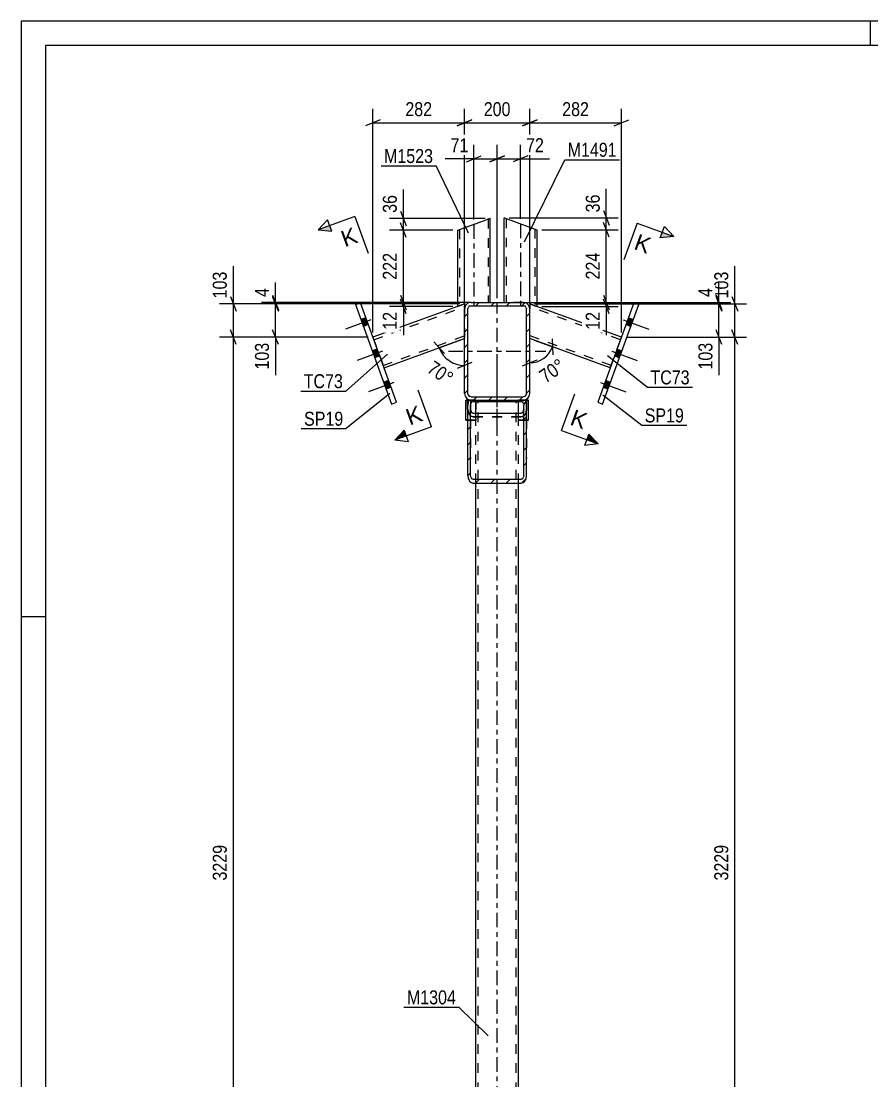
# Model space of a CAD drawing. Header units: millimetres. Extents: x 0 to 594, y 0 to 420.
# Drawn here: x 0 to 174.3, y 203 to 420 of the extents above; entities that cross this region are included whole.
import ezdxf

# ---------------------------------------------------------------- set-up
doc = ezdxf.new("R2010")
doc.units = ezdxf.units.MM
doc.linetypes.add('DXK_LINE_DOT2', pattern=[3.9198, 1.9599, -1.9599])
doc.linetypes.add('DXK_LINE_DOT3', pattern=[5.9187, 2.979, -0.9799, 0.9799, -0.9799])
doc.styles.add('Arial', font='ARIAL.TTF', dxfattribs={"height": 0.2})
doc.styles.add('Arial Narrow', font='ARIALN.TTF', dxfattribs={"height": 0.2})

# ---------------------------------------------------------------- blocks, each defined once
blk = doc.blocks.new('Unknown-761532499-1163')
at = {"color": 5, "linetype": 'Continuous'}
for p, q in [((594, 420), (0, 420)), ((0, 420), (0, 0)), ((174, 415), (174, 420)), ((589, 415), (5, 415)), ((5, 415), (5, 5)), ((5, 298), (0, 298))]:
    blk.add_line(p, q, dxfattribs=at)
blk = doc.blocks.new('Bolt-761532499-6942 - 6932')
at = {"linetype": 'Continuous'}
for points in [[(124.41, 359.24), (123.91, 357.86), (124.92, 357.49), (125.42, 358.87)], [(124.41, 359.24), (123.91, 357.86), (124.92, 357.49), (125.42, 358.87)], [(124.41, 359.24), (123.91, 357.86), (124.92, 357.49), (125.42, 358.87)], [(122.08, 352.82), (121.58, 351.44), (122.58, 351.07), (123.08, 352.45)], [(122.08, 352.82), (121.58, 351.44), (122.58, 351.07), (123.08, 352.45)], [(119.74, 346.39), (119.24, 345.02), (120.24, 344.65), (120.74, 346.03)], [(119.74, 346.39), (119.24, 345.02), (120.24, 344.65), (120.74, 346.03)], [(119.74, 346.39), (119.24, 345.02), (120.24, 344.65), (120.74, 346.03)]]:
    blk.add_hatch(color=1, dxfattribs=at).paths.add_polyline_path(points)
at = {"color": 1, "linetype": 'Continuous'}
for p, q in [((123.35, 358.84), (128.55, 356.95)), ((123.35, 358.84), (128.55, 356.95)), ((123.35, 358.84), (128.55, 356.95)), ((124.41, 359.24), (125.42, 358.87)), ((124.41, 359.24), (125.42, 358.87)), ((124.41, 359.24), (125.42, 358.87)), ((123.91, 357.86), (124.92, 357.49)), ((123.91, 357.86), (124.92, 357.49)), ((123.91, 357.86), (124.92, 357.49)), ((121.01, 352.42), (126.21, 350.53)), ((121.01, 352.42), (126.21, 350.53)), ((122.08, 352.82), (123.08, 352.45)), ((122.08, 352.82), (123.08, 352.45)), ((121.58, 351.44), (122.58, 351.07)), ((121.58, 351.44), (122.58, 351.07)), ((118.68, 346), (123.87, 344.11)), ((118.68, 346), (123.87, 344.11)), ((118.68, 346), (123.87, 344.11)), ((119.74, 346.39), (120.74, 346.03)), ((119.74, 346.39), (120.74, 346.03)), ((119.74, 346.39), (120.74, 346.03)), ((119.24, 345.02), (120.24, 344.65)), ((119.24, 345.02), (120.24, 344.65)), ((119.24, 345.02), (120.24, 344.65))]:
    blk.add_line(p, q, dxfattribs=at)
blk = doc.blocks.new('Bolt-761532499-6943 - 6932')
at = {"linetype": 'Continuous'}
for points in [[(71.1, 357.86), (70.6, 359.24), (69.6, 358.87), (70.1, 357.49)], [(71.1, 357.86), (70.6, 359.24), (69.6, 358.87), (70.1, 357.49)], [(71.1, 357.86), (70.6, 359.24), (69.6, 358.87), (70.1, 357.49)], [(73.44, 351.44), (72.93, 352.82), (71.93, 352.45), (72.43, 351.07)], [(73.44, 351.44), (72.93, 352.82), (71.93, 352.45), (72.43, 351.07)], [(75.77, 345.02), (75.27, 346.39), (74.27, 346.03), (74.77, 344.65)], [(75.77, 345.02), (75.27, 346.39), (74.27, 346.03), (74.77, 344.65)], [(75.77, 345.02), (75.27, 346.39), (74.27, 346.03), (74.77, 344.65)]]:
    blk.add_hatch(color=1, dxfattribs=at).paths.add_polyline_path(points)
at = {"color": 1, "linetype": 'Continuous'}
for p, q in [((71.66, 358.84), (66.46, 356.95)), ((71.66, 358.84), (66.46, 356.95)), ((71.66, 358.84), (66.46, 356.95)), ((70.6, 359.24), (69.6, 358.87)), ((70.6, 359.24), (69.6, 358.87)), ((70.6, 359.24), (69.6, 358.87)), ((71.1, 357.86), (70.1, 357.49)), ((71.1, 357.86), (70.1, 357.49)), ((71.1, 357.86), (70.1, 357.49)), ((74, 352.42), (68.8, 350.53)), ((74, 352.42), (68.8, 350.53)), ((72.93, 352.82), (71.93, 352.45)), ((72.93, 352.82), (71.93, 352.45)), ((73.44, 351.44), (72.43, 351.07)), ((73.44, 351.44), (72.43, 351.07)), ((76.34, 346), (71.14, 344.11)), ((76.34, 346), (71.14, 344.11)), ((76.34, 346), (71.14, 344.11)), ((75.27, 346.39), (74.27, 346.03)), ((75.27, 346.39), (74.27, 346.03)), ((75.27, 346.39), (74.27, 346.03)), ((75.77, 345.02), (74.77, 344.65)), ((75.77, 345.02), (74.77, 344.65)), ((75.77, 345.02), (74.77, 344.65))]:
    blk.add_line(p, q, dxfattribs=at)
blk = doc.blocks.new('Part-761532499-7023 - 6932')
at = {"color": 7, "linetype": 'DXK_LINE_DOT2'}
for p, q in [((91.11, 342.39), (91.11, 342.39)), ((91.11, 342.39), (93.11, 342.39)), ((93.11, 342.39), (91.11, 342.39)), ((91.11, 342.39), (91.11, 338.29)), ((93.11, 342.39), (93.11, 342.39)), ((93.11, 342.39), (93.11, 338.29)), ((93.11, 338.29), (91.11, 338.29)), ((93.11, 338.29), (91.11, 338.29))]:
    blk.add_line(p, q, dxfattribs=at)
blk = doc.blocks.new('Part-761532499-7024 - 6932')
at = {"color": 7, "linetype": 'DXK_LINE_DOT2'}
for p, q in [((103.91, 342.39), (101.91, 342.39)), ((101.91, 342.39), (101.91, 342.39)), ((101.91, 342.39), (103.91, 342.39)), ((101.91, 338.29), (101.91, 342.39)), ((103.91, 342.39), (103.91, 342.39)), ((103.91, 338.29), (103.91, 342.39)), ((103.91, 338.29), (101.91, 338.29)), ((101.91, 338.29), (103.91, 338.29))]:
    blk.add_line(p, q, dxfattribs=at)
blk = doc.blocks.new('Part-761532499-7027 - 6932')
at = {"color": 2, "linetype": 'Continuous'}
for p, q in [((91.11, 342.39), (91.51, 342.39)), ((91.11, 338.29), (91.11, 342.39)), ((93.11, 339.73), (93.11, 342.12)), ((91.11, 338.29), (91.51, 338.29))]:
    blk.add_line(p, q, dxfattribs=at)
at = {"color": 7, "linetype": 'DXK_LINE_DOT2'}
for p, q in [((91.51, 342.39), (93.11, 342.39)), ((93.11, 342.39), (93.11, 342.12)), ((93.11, 338.29), (93.11, 339.73)), ((91.51, 338.29), (93.11, 338.29))]:
    blk.add_line(p, q, dxfattribs=at)
blk = doc.blocks.new('Part-761532499-7028 - 6932')
at = {"color": 7, "linetype": 'DXK_LINE_DOT2'}
for p, q in [((103.51, 342.39), (101.91, 342.39)), ((101.91, 342.12), (101.91, 342.39)), ((101.91, 338.29), (101.91, 339.73)), ((103.51, 338.29), (101.91, 338.29))]:
    blk.add_line(p, q, dxfattribs=at)
at = {"color": 2, "linetype": 'Continuous'}
for p, q in [((101.91, 339.73), (101.91, 342.12)), ((103.91, 342.39), (103.51, 342.39)), ((103.91, 338.29), (103.91, 342.39)), ((103.91, 338.29), (103.51, 338.29))]:
    blk.add_line(p, q, dxfattribs=at)
blk = doc.blocks.new('Part-761532499-7037 - 6932')
at = {"color": 2, "linetype": 'Continuous'}
for p, q in [((98.97, 379.72), (99.03, 379.7)), ((98.97, 362.39), (98.97, 379.72)), ((99.03, 379.7), (105.64, 377.29)), ((105.64, 377.29), (105.64, 361.57)), ((102.84, 362.39), (104.17, 362.39)), ((104.17, 362.39), (104.17, 362.1)), ((104.17, 362.1), (105.58, 361.59)), ((105.64, 361.57), (105.58, 361.59))]:
    blk.add_line(p, q, dxfattribs=at)
at = {"color": 7, "linetype": 'DXK_LINE_DOT2'}
for p, q in [((99.37, 379.57), (99.37, 362.39)), ((99.37, 379.57), (99.4, 379.56)), ((105.24, 377.44), (105.24, 361.71)), ((102.84, 362.39), (98.97, 362.39))]:
    blk.add_line(p, q, dxfattribs=at)
at = {"color": 7, "linetype": 'DXK_LINE_DOT3'}
blk.add_line((102.31, 378.51), (102.31, 361.57), dxfattribs=at)
blk = doc.blocks.new('Part-761532499-7038 - 6932')
at = {"color": 2, "linetype": 'Continuous'}
for p, q in [((89.47, 377.21), (95.28, 379.32)), ((96.08, 379.61), (95.28, 379.32)), ((96.08, 362.39), (96.08, 379.61)), ((89.41, 377.19), (89.47, 377.21)), ((89.41, 377.19), (89.41, 361.58)), ((90.84, 362.1), (89.41, 361.58)), ((92.17, 362.39), (90.84, 362.39)), ((90.84, 362.39), (90.84, 362.1))]:
    blk.add_line(p, q, dxfattribs=at)
at = {"color": 7, "linetype": 'DXK_LINE_DOT3'}
blk.add_line((92.74, 378.4), (92.74, 361.58), dxfattribs=at)
at = {"color": 7, "linetype": 'DXK_LINE_DOT2'}
for p, q in [((95.68, 379.47), (95.68, 362.39)), ((89.81, 377.33), (89.84, 377.34)), ((89.81, 377.33), (89.81, 361.72)), ((92.17, 362.39), (96.08, 362.39))]:
    blk.add_line(p, q, dxfattribs=at)
blk = doc.blocks.new('Part-761532499-7039 - 6932')
at = {"linetype": 'Continuous'}
h = blk.add_hatch(dxfattribs=at)
h.set_pattern_fill('', scale=0.7, style=0, pattern_type=0)
h.set_pattern_definition([(45, (90.8396, 343.723), (-1.57154, 1.57154), [])])
h.paths.add_polyline_path([(90.84, 361.06), (90.84, 343.72), (90.94, 343.21), (91.23, 342.78), (91.66, 342.49), (92.17, 342.39), (102.84, 342.39), (103.35, 342.49), (103.78, 342.78), (104.07, 343.21), (104.17, 343.72), (104.17, 361.06), (104.07, 361.57), (103.78, 362), (103.35, 362.29), (102.84, 362.39), (92.17, 362.39), (91.66, 362.29), (91.23, 362), (90.94, 361.57)])
h.paths.add_polyline_path([(91.7, 361.53), (91.92, 361.67), (92.17, 361.72), (102.84, 361.72), (103.09, 361.67), (103.31, 361.53), (103.46, 361.31), (103.51, 361.06), (103.51, 343.72), (103.46, 343.47), (103.31, 343.25), (103.09, 343.11), (102.84, 343.06), (92.17, 343.06), (91.92, 343.11), (91.7, 343.25), (91.56, 343.47), (91.51, 343.72), (91.51, 361.06), (91.56, 361.31)])
at = {"color": 2, "linetype": 'Continuous'}
for p, q in [((90.94, 361.57), (90.84, 361.06)), ((90.84, 343.72), (90.84, 361.06)), ((91.51, 361.06), (91.56, 361.31)), ((91.51, 343.72), (91.51, 361.06)), ((92.17, 362.39), (91.66, 362.29)), ((91.92, 361.67), (92.17, 361.72)), ((92.17, 362.39), (102.84, 362.39)), ((92.17, 361.72), (102.84, 361.72)), ((103.35, 362.29), (102.84, 362.39)), ((102.84, 361.72), (103.09, 361.67)), ((103.46, 361.31), (103.51, 361.06)), ((103.51, 343.72), (103.51, 361.06)), ((104.17, 361.06), (104.07, 361.57)), ((104.17, 343.72), (104.17, 361.06)), ((90.84, 343.72), (90.94, 343.21)), ((91.56, 343.47), (91.51, 343.72)), ((92.17, 343.06), (91.92, 343.11)), ((92.17, 343.06), (102.84, 343.06)), ((103.09, 343.11), (102.84, 343.06)), ((103.51, 343.72), (103.46, 343.47)), ((104.07, 343.21), (104.17, 343.72)), ((91.66, 342.49), (92.17, 342.39)), ((92.17, 342.39), (102.84, 342.39)), ((102.84, 342.39), (103.35, 342.49))]:
    blk.add_line(p, q, dxfattribs=at)
at = {"color": 7, "linetype": 'DXK_LINE_DOT3'}
for p, q in [((97.51, 342.39), (97.51, 362.39)), ((87.51, 352.39), (107.51, 352.39))]:
    blk.add_line(p, q, dxfattribs=at)
at = {"color": 2, "linetype": 'Continuous'}
for centre, radius, start, end in [((92.17, 361.06), 1.33, 112.5, 157.5), ((92.17, 361.06), 0.667, 112.5, 157.5), ((102.84, 361.06), 0.667, 22.5, 67.5), ((102.84, 361.06), 1.33, 22.5, 67.5), ((92.17, 343.72), 1.33, 202.5, 247.5), ((92.17, 343.72), 0.667, 202.5, 247.5), ((102.84, 343.72), 0.667, 292.5, 337.5), ((102.84, 343.72), 1.33, 292.5, 337.5)]:
    blk.add_arc(centre, radius, start, end, dxfattribs=at)
blk = doc.blocks.new('Part-761532499-7043 - 6932')
at = {"linetype": 'Continuous'}
h = blk.add_hatch(dxfattribs=at)
h.set_pattern_fill('', scale=0.7, style=0, pattern_type=0)
h.set_pattern_definition([(45, (91.5062, 326.937), (-1.57154, 1.57154), [])])
h.paths.add_polyline_path([(91.51, 341.34), (91.51, 326.94), (91.59, 326.34), (91.82, 325.84), (92.16, 325.5), (92.57, 325.38), (102.44, 325.38), (102.85, 325.5), (103.19, 325.84), (103.43, 326.34), (103.51, 326.94), (103.51, 341.34), (103.43, 341.94), (103.22, 342.39), (91.8, 342.39), (91.59, 341.94)])
h.paths.add_polyline_path([(92.2, 341.89), (92.37, 342.06), (92.57, 342.12), (102.44, 342.12), (102.64, 342.06), (102.82, 341.89), (102.93, 341.64), (102.97, 341.34), (102.97, 326.94), (102.93, 326.64), (102.82, 326.39), (102.64, 326.22), (102.44, 326.16), (92.57, 326.16), (92.37, 326.22), (92.2, 326.39), (92.08, 326.64), (92.04, 326.94), (92.04, 341.34), (92.08, 341.64)])
at = {"color": 2, "linetype": 'Continuous'}
for p, q in [((91.51, 341.34), (91.51, 342.39)), ((91.51, 342.39), (91.8, 342.39)), ((91.59, 341.94), (91.51, 341.34)), ((91.51, 326.94), (91.51, 341.34)), ((91.8, 342.39), (91.59, 341.94)), ((91.8, 342.39), (103.22, 342.39)), ((92.04, 341.34), (92.08, 341.64)), ((92.04, 326.94), (92.04, 341.34)), ((92.37, 342.06), (92.57, 342.12)), ((92.57, 342.12), (102.44, 342.12)), ((102.44, 342.12), (102.64, 342.06)), ((102.93, 341.64), (102.97, 341.34)), ((102.97, 326.94), (102.97, 341.34)), ((103.51, 342.39), (103.22, 342.39)), ((103.43, 341.94), (103.22, 342.39)), ((103.51, 341.34), (103.43, 341.94)), ((103.51, 341.34), (103.51, 342.39)), ((103.51, 326.94), (103.51, 341.34)), ((92.04, 340.51), (92.08, 340.21)), ((92.37, 339.79), (92.57, 339.73)), ((92.57, 339.73), (102.44, 339.73)), ((102.44, 339.73), (102.64, 339.79)), ((102.93, 340.21), (102.97, 340.51)), ((91.51, 326.94), (91.59, 326.34)), ((92.08, 326.64), (92.04, 326.94)), ((92.57, 326.16), (92.37, 326.22)), ((92.57, 326.16), (102.44, 326.16)), ((102.64, 326.22), (102.44, 326.16)), ((102.97, 326.94), (102.93, 326.64)), ((103.43, 326.34), (103.51, 326.94)), ((92.16, 325.5), (92.57, 325.38)), ((92.57, 325.38), (102.44, 325.38)), ((102.44, 325.38), (102.85, 325.5))]:
    blk.add_line(p, q, dxfattribs=at)
at = {"color": 7, "linetype": 'DXK_LINE_DOT2'}
for p, q in [((91.51, 326.94), (91.51, 341.34)), ((91.8, 342.39), (103.22, 342.39)), ((92.04, 326.94), (92.04, 342.39)), ((102.97, 326.94), (102.97, 342.39)), ((103.51, 326.94), (103.51, 341.34)), ((91.59, 339.91), (91.51, 340.51)), ((92.57, 338.95), (92.16, 339.07)), ((92.57, 338.95), (102.44, 338.95)), ((102.85, 339.07), (102.44, 338.95)), ((103.51, 340.51), (103.43, 339.91))]:
    blk.add_line(p, q, dxfattribs=at)
at = {"color": 2, "linetype": 'Continuous'}
for centre, radius, start, end in [((92.77, 341.47), 0.709, 124.4664, 166.7051), ((102.24, 341.47), 0.709, 13.2949, 55.5336), ((92.77, 340.37), 0.709, 193.2949, 235.5336), ((102.24, 340.37), 0.709, 304.4664, 346.7051), ((92.97, 326.67), 1.42, 193.2949, 235.5336), ((92.77, 326.8), 0.709, 193.2949, 235.5336), ((102.24, 326.8), 0.709, 304.4664, 346.7051), ((102.05, 326.67), 1.42, 304.4664, 346.7051)]:
    blk.add_arc(centre, radius, start, end, dxfattribs=at)
at = {"color": 7, "linetype": 'DXK_LINE_DOT2'}
for centre, start, end in [((92.97, 340.24), 193.2949, 235.5336), ((102.05, 340.24), 304.4664, 346.7051)]:
    blk.add_arc(centre, 1.42, start, end, dxfattribs=at)
blk = doc.blocks.new('Part-761532499-7053 - 6932')
at = {"color": 7, "linetype": 'DXK_LINE_DOT3'}
blk.add_line((97.51, 337.6), (97.51, 349.67), dxfattribs=at)
at = {"color": 7, "linetype": 'DXK_LINE_DOT2'}
for p, q in [((91.51, 330.39), (91.51, 342.39)), ((91.51, 342.39), (92.04, 342.39)), ((92.04, 342.39), (92.04, 330.39)), ((102.97, 330.39), (102.97, 342.39)), ((102.97, 342.39), (103.51, 342.39)), ((103.51, 342.39), (103.51, 330.39)), ((91.51, 340.51), (91.59, 339.91)), ((92.08, 340.21), (92.04, 340.51)), ((92.16, 339.07), (92.37, 339.01)), ((92.57, 339.73), (92.37, 339.79)), ((92.37, 339.01), (92.57, 338.95)), ((92.57, 339.73), (102.44, 339.73)), ((102.44, 338.95), (92.57, 338.95)), ((102.64, 339.79), (102.44, 339.73)), ((102.44, 338.95), (102.82, 339.06)), ((102.82, 339.06), (102.85, 339.07)), ((102.97, 340.51), (102.93, 340.21)), ((103.43, 339.91), (103.51, 340.51))]:
    blk.add_line(p, q, dxfattribs=at)
for centre, radius, start, end in [((92.97, 340.24), 1.42, 193.2949, 235.5336), ((92.77, 340.37), 0.709, 193.2949, 235.5336), ((102.24, 340.37), 0.709, 304.4664, 346.7051), ((102.05, 340.24), 1.42, 304.4664, 346.7051)]:
    blk.add_arc(centre, radius, start, end, dxfattribs=at)
blk = doc.blocks.new('Part-761532499-7056 - 6932')
at = {"color": 7, "linetype": 'DXK_LINE_DOT3'}
blk.add_line((97.51, 139.72), (97.51, 352.39), dxfattribs=at)
at = {"color": 7, "linetype": 'DXK_LINE_DOT2'}
for p, q in [((93.11, 342.39), (101.91, 342.39)), ((93.11, 325.38), (93.11, 342.39)), ((93.64, 149.72), (93.64, 342.39)), ((101.37, 149.72), (101.37, 342.39)), ((101.91, 325.38), (101.91, 342.39)), ((93.11, 149.72), (93.11, 166.73)), ((101.91, 149.72), (101.91, 166.73)), ((93.11, 149.72), (101.91, 149.72))]:
    blk.add_line(p, q, dxfattribs=at)
at = {"color": 2, "linetype": 'Continuous'}
for p, q in [((93.11, 166.73), (93.11, 325.38)), ((101.91, 166.73), (101.91, 325.38))]:
    blk.add_line(p, q, dxfattribs=at)
blk = doc.blocks.new('Part-761532499-7058 - 6932')
at = {"color": 2, "linetype": 'Continuous'}
for p, q in [((89.41, 361.58), (72.05, 355.26)), ((90.84, 362.1), (90.84, 361.06)), ((74.33, 348.99), (90.84, 355.01))]:
    blk.add_line(p, q, dxfattribs=at)
at = {"color": 7, "linetype": 'DXK_LINE_DOT2'}
for p, q in [((72.23, 354.76), (90.84, 361.53)), ((89.41, 361.58), (90.84, 362.1)), ((90.84, 361.06), (90.84, 355.01)), ((72.05, 355.26), (74.33, 348.99)), ((74.14, 349.5), (90.84, 355.57))]:
    blk.add_line(p, q, dxfattribs=at)
blk = doc.blocks.new('Part-761532499-7077 - 6932')
at = {"color": 2, "linetype": 'Continuous'}
for p, q in [((104.17, 362.1), (104.17, 361.06)), ((122.97, 355.26), (105.64, 361.57)), ((120.69, 348.99), (104.17, 355))]:
    blk.add_line(p, q, dxfattribs=at)
at = {"color": 7, "linetype": 'DXK_LINE_DOT2'}
for p, q in [((105.64, 361.57), (104.17, 362.1)), ((104.17, 362.1), (104.17, 361.77)), ((122.78, 354.76), (104.17, 361.53)), ((104.17, 355), (104.17, 361.06)), ((120.87, 349.5), (104.17, 355.57)), ((120.69, 348.99), (122.97, 355.26))]:
    blk.add_line(p, q, dxfattribs=at)
blk = doc.blocks.new('Part-761532499-7079 - 6932')
at = {"color": 2, "linetype": 'Continuous'}
for p, q in [((125.53, 362.31), (118.12, 341.95)), ((119.12, 341.58), (126.53, 361.94)), ((126.53, 361.94), (125.53, 362.31)), ((118.12, 341.95), (119.12, 341.58))]:
    blk.add_line(p, q, dxfattribs=at)
blk = doc.blocks.new('Part-761532499-7080 - 6932')
at = {"color": 2, "linetype": 'Continuous'}
for p, q in [((68.48, 361.94), (69.48, 362.31)), ((68.48, 361.94), (75.89, 341.58)), ((76.89, 341.95), (69.48, 362.31)), ((75.89, 341.58), (76.89, 341.95))]:
    blk.add_line(p, q, dxfattribs=at)
blk = doc.blocks.new('StraightDimension-761532499-14644 - 6932')
at = {"color": 7, "linetype": 'Continuous'}
for p, q in [((146.8, 353.76), (145.6, 356.76)), ((123.97, 355.26), (148.6, 355.26)), ((146.2, 140.01), (146.2, 355.26))]:
    blk.add_line(p, q, dxfattribs=at)
at = {"color": 0}
blk.add_wipeout([(145.45, 251.89), (141.25, 251.89), (141.25, 243.38), (145.45, 243.38)], dxfattribs=at)
at = {"color": 3, "style": 'Arial Narrow'}
blk.add_text('3229', height=2.863, rotation=90.0002, dxfattribs=at).set_placement((144.85, 243.98))
blk = doc.blocks.new('StraightDimension-761532499-14873 - 6932')
at = {"color": 7, "linetype": 'Continuous'}
for p, q in [((104.17, 362.06), (104.17, 402.05)), ((122.97, 356.26), (122.97, 402.05)), ((105.67, 399.8), (102.67, 398.6)), ((121.47, 398.6), (124.47, 399.8)), ((104.17, 399.2), (122.97, 399.2))]:
    blk.add_line(p, q, dxfattribs=at)
at = {"color": 0}
blk.add_wipeout([(116.91, 399.95), (116.91, 404.15), (110.23, 404.15), (110.23, 399.95)], dxfattribs=at)
at = {"color": 3, "style": 'Arial Narrow'}
blk.add_text('282', height=2.863, dxfattribs=at).set_placement((110.83, 400.55))
blk = doc.blocks.new('StraightDimension-761532499-14643 - 6932')
at = {"color": 7, "linetype": 'Continuous'}
for p, q in [((145.6, 363.6), (146.8, 360.6)), ((105.17, 362.1), (148.6, 362.1)), ((146.2, 355.26), (146.2, 362.1)), ((146.8, 353.76), (145.6, 356.76)), ((123.97, 355.26), (148.6, 355.26))]:
    blk.add_line(p, q, dxfattribs=at)
at = {"color": 0}
blk.add_wipeout([(145.45, 369.31), (141.25, 369.31), (141.25, 362.62), (145.45, 362.62)], dxfattribs=at)
at = {"color": 7, "linetype": 'Continuous'}
blk.add_line((146.2, 362.1), (146.2, 369.83), dxfattribs=at)
blk.add_line((146.2, 362.1), (146.2, 369.83), dxfattribs=at)
at = {"color": 3, "style": 'Arial Narrow'}
blk.add_text('103', height=2.863, rotation=90.0002, dxfattribs=at).set_placement((144.85, 363.22))
blk = doc.blocks.new('StraightDimension-761532499-14875 - 6932')
at = {"color": 7, "linetype": 'Continuous'}
for p, q in [((72.05, 356.26), (72.05, 402.05)), ((90.84, 362.06), (90.84, 402.05)), ((73.55, 399.8), (70.55, 398.6)), ((89.34, 398.6), (92.34, 399.8)), ((72.05, 399.2), (90.84, 399.2))]:
    blk.add_line(p, q, dxfattribs=at)
at = {"color": 0}
blk.add_wipeout([(84.78, 399.95), (84.78, 404.15), (78.1, 404.15), (78.1, 399.95)], dxfattribs=at)
at = {"color": 3, "style": 'Arial Narrow'}
blk.add_text('282', height=2.863, dxfattribs=at).set_placement((78.7, 400.55))
blk = doc.blocks.new('StraightDimension-761532499-14874 - 6932')
at = {"color": 7, "linetype": 'Continuous'}
for p, q in [((90.84, 362.06), (90.84, 402.05)), ((104.17, 362.06), (104.17, 402.05)), ((92.34, 399.8), (89.34, 398.6)), ((102.67, 398.6), (105.67, 399.8)), ((90.84, 399.2), (104.17, 399.2))]:
    blk.add_line(p, q, dxfattribs=at)
at = {"color": 0}
blk.add_wipeout([(100.85, 399.95), (100.85, 404.15), (94.16, 404.15), (94.16, 399.95)], dxfattribs=at)
at = {"color": 3, "style": 'Arial Narrow'}
blk.add_text('200', height=2.863, dxfattribs=at).set_placement((94.76, 400.55))
blk = doc.blocks.new('StraightDimension-761532499-14943 - 6932')
at = {"color": 7, "linetype": 'Continuous'}
for p, q in [((42.86, 363.6), (44.06, 360.6)), ((89.84, 362.1), (40.61, 362.1)), ((43.46, 355.26), (43.46, 362.1)), ((44.06, 353.76), (42.86, 356.76)), ((71.05, 355.26), (40.61, 355.26))]:
    blk.add_line(p, q, dxfattribs=at)
at = {"color": 0}
blk.add_wipeout([(42.71, 369.31), (38.51, 369.31), (38.51, 362.62), (42.71, 362.62)], dxfattribs=at)
at = {"color": 7, "linetype": 'Continuous'}
blk.add_line((43.46, 362.1), (43.46, 369.83), dxfattribs=at)
blk.add_line((43.46, 362.1), (43.46, 369.83), dxfattribs=at)
at = {"color": 3, "style": 'Arial Narrow'}
blk.add_text('103', height=2.863, rotation=90.0002, dxfattribs=at).set_placement((42.11, 363.22))
blk = doc.blocks.new('StraightDimension-761532499-14944 - 6932')
at = {"color": 7, "linetype": 'Continuous'}
for p, q in [((44.06, 353.76), (42.86, 356.76)), ((71.05, 355.26), (40.61, 355.26)), ((43.46, 140.01), (43.46, 355.26))]:
    blk.add_line(p, q, dxfattribs=at)
at = {"color": 0}
blk.add_wipeout([(42.71, 251.89), (38.51, 251.89), (38.51, 243.38), (42.71, 243.38)], dxfattribs=at)
at = {"color": 3, "style": 'Arial Narrow'}
blk.add_text('3229', height=2.863, rotation=90.0002, dxfattribs=at).set_placement((42.11, 243.98))
blk = doc.blocks.new('AngleDimension-761532499-15003 - 6932')
at = {"color": 7, "linetype": 'Continuous'}
for p, q in [((84.56, 354.32), (86.71, 351.91)), ((85.64, 353.11), (90.84, 355.01)), ((89.9, 354.66), (85.64, 353.11)), ((90.84, 349.47), (90.84, 355.01)), ((92.34, 350.07), (89.34, 348.87))]:
    blk.add_line(p, q, dxfattribs=at)
blk.add_arc((90.84, 355.01), 5.54, 200, 270, dxfattribs=at)
at = {"color": 0}
blk.add_wipeout([(87.38, 344.44), (89.79, 347.88), (84.5, 351.59), (82.09, 348.14)], dxfattribs=at)
at = {"color": 3, "style": 'Arial Narrow'}
blk.add_text('70°', height=2.863, rotation=-35.002, dxfattribs=at).set_placement((82.93, 348.29))
blk = doc.blocks.new('AngleDimension-761532499-15007 - 6932')
at = {"color": 7, "linetype": 'Continuous'}
for p, q in [((108.85, 353.3), (104.17, 355)), ((104.17, 350.03), (104.17, 355)), ((105.11, 354.66), (108.85, 353.3)), ((108.8, 354.92), (108.9, 351.69)), ((102.67, 349.43), (105.67, 350.63))]:
    blk.add_line(p, q, dxfattribs=at)
blk.add_arc((104.17, 355), 4.98, 270, 340, dxfattribs=at)
at = {"color": 0}
blk.add_wipeout([(112.6, 348.6), (110.19, 352.04), (104.9, 348.34), (107.31, 344.9)], dxfattribs=at)
at = {"color": 3, "style": 'Arial Narrow'}
blk.add_text('70°', height=2.863, rotation=35.002, dxfattribs=at).set_placement((107.45, 345.73))
blk = doc.blocks.new('StraightDimension-761532499-15064 - 6932')
at = {"color": 7, "linetype": 'Continuous'}
for p, q in [((97.51, 363.3), (97.51, 394.67)), ((102.31, 379.51), (102.31, 394.67)), ((96.01, 391.22), (99.01, 392.42)), ((97.51, 391.82), (102.31, 391.82)), ((103.81, 392.42), (100.81, 391.22))]:
    blk.add_line(p, q, dxfattribs=at)
at = {"color": 0}
blk.add_wipeout([(107.69, 392.57), (107.69, 396.77), (102.83, 396.77), (102.83, 392.57)], dxfattribs=at)
at = {"color": 7, "linetype": 'Continuous'}
blk.add_line((102.31, 391.82), (108.21, 391.82), dxfattribs=at)
blk.add_line((102.31, 391.82), (108.21, 391.82), dxfattribs=at)
at = {"color": 3, "style": 'Arial Narrow'}
blk.add_text('72', height=2.863, dxfattribs=at).set_placement((103.43, 393.17))
blk = doc.blocks.new('StraightDimension-761532499-15065 - 6932')
at = {"color": 7, "linetype": 'Continuous'}
for p, q in [((92.74, 379.4), (92.74, 394.67)), ((97.51, 363.3), (97.51, 394.67)), ((91.24, 391.22), (94.24, 392.42)), ((92.74, 391.82), (97.51, 391.82)), ((99.01, 392.42), (96.01, 391.22))]:
    blk.add_line(p, q, dxfattribs=at)
at = {"color": 0}
blk.add_wipeout([(92.22, 392.57), (92.22, 396.77), (87.36, 396.77), (87.36, 392.57)], dxfattribs=at)
at = {"color": 7, "linetype": 'Continuous'}
blk.add_line((92.74, 391.82), (86.84, 391.82), dxfattribs=at)
blk.add_line((92.74, 391.82), (86.84, 391.82), dxfattribs=at)
at = {"color": 3, "style": 'Arial Narrow'}
blk.add_text('71', height=2.863, dxfattribs=at).set_placement((87.96, 393.17))
blk = doc.blocks.new('StraightDimension-761532499-15105 - 6932')
at = {"color": 7, "linetype": 'Continuous'}
for p, q in [((77.69, 381.11), (78.89, 378.11)), ((95.08, 379.61), (75.44, 379.61)), ((78.89, 375.69), (77.69, 378.69)), ((78.29, 377.19), (78.29, 379.61)), ((88.41, 377.19), (75.44, 377.19))]:
    blk.add_line(p, q, dxfattribs=at)
at = {"color": 0}
blk.add_wipeout([(77.54, 384.99), (73.34, 384.99), (73.34, 380.14), (77.54, 380.14)], dxfattribs=at)
at = {"color": 7, "linetype": 'Continuous'}
blk.add_line((78.29, 379.61), (78.29, 385.52), dxfattribs=at)
blk.add_line((78.29, 379.61), (78.29, 385.52), dxfattribs=at)
at = {"color": 3, "style": 'Arial Narrow'}
blk.add_text('36', height=2.863, rotation=90.0002, dxfattribs=at).set_placement((76.94, 380.74))
blk = doc.blocks.new('StraightDimension-761532499-15106 - 6932')
at = {"color": 7, "linetype": 'Continuous'}
for p, q in [((78.89, 375.69), (77.69, 378.69)), ((88.41, 377.19), (75.44, 377.19)), ((78.29, 362.39), (78.29, 377.19)), ((77.69, 363.89), (78.89, 360.89)), ((91.17, 362.39), (75.44, 362.39))]:
    blk.add_line(p, q, dxfattribs=at)
at = {"color": 0}
blk.add_wipeout([(77.54, 373.13), (73.34, 373.13), (73.34, 366.45), (77.54, 366.45)], dxfattribs=at)
at = {"color": 3, "style": 'Arial Narrow'}
blk.add_text('222', height=2.863, rotation=90.0002, dxfattribs=at).set_placement((76.94, 367.05))
blk = doc.blocks.new('StraightDimension-761532499-15107 - 6932')
at = {"color": 7, "linetype": 'Continuous'}
for p, q in [((77.69, 363.89), (78.89, 360.89)), ((78.89, 360.08), (77.69, 363.08)), ((91.17, 362.39), (75.44, 362.39)), ((88.41, 361.58), (75.44, 361.58)), ((78.29, 361.58), (78.29, 362.39))]:
    blk.add_line(p, q, dxfattribs=at)
at = {"color": 0}
blk.add_wipeout([(77.54, 361.05), (73.34, 361.05), (73.34, 356.2), (77.54, 356.2)], dxfattribs=at)
at = {"color": 7, "linetype": 'Continuous'}
blk.add_line((78.29, 361.58), (78.29, 355.67), dxfattribs=at)
blk.add_line((78.29, 361.58), (78.29, 355.67), dxfattribs=at)
at = {"color": 3, "style": 'Arial Narrow'}
blk.add_text('12', height=2.863, rotation=90.0002, dxfattribs=at).set_placement((76.94, 356.8))
blk = doc.blocks.new('StraightDimension-761532499-15168 - 6932')
at = {"color": 7, "linetype": 'Continuous'}
for p, q in [((119.27, 381.22), (120.47, 378.22)), ((99.97, 379.72), (122.27, 379.72)), ((120.47, 375.79), (119.27, 378.79)), ((119.87, 377.29), (119.87, 379.72)), ((106.64, 377.29), (122.27, 377.29))]:
    blk.add_line(p, q, dxfattribs=at)
at = {"color": 0}
blk.add_wipeout([(119.12, 385.1), (114.92, 385.1), (114.92, 380.24), (119.12, 380.24)], dxfattribs=at)
at = {"color": 7, "linetype": 'Continuous'}
blk.add_line((119.87, 379.72), (119.87, 385.63), dxfattribs=at)
blk.add_line((119.87, 379.72), (119.87, 385.63), dxfattribs=at)
at = {"color": 3, "style": 'Arial Narrow'}
blk.add_text('36', height=2.863, rotation=90.0002, dxfattribs=at).set_placement((118.52, 380.84))
blk = doc.blocks.new('StraightDimension-761532499-34115 - 6932')
at = {"color": 7, "linetype": 'Continuous'}
for p, q in [((142.35, 363.89), (143.55, 360.89)), ((143.55, 360.6), (142.35, 363.6)), ((103.84, 362.39), (145.35, 362.39)), ((105.17, 362.1), (145.35, 362.1)), ((142.95, 362.1), (142.95, 362.39))]:
    blk.add_line(p, q, dxfattribs=at)
at = {"color": 0}
blk.add_wipeout([(142.2, 365.94), (138, 365.94), (138, 362.91), (142.2, 362.91)], dxfattribs=at)
at = {"color": 7, "linetype": 'Continuous'}
blk.add_line((142.95, 362.39), (142.95, 366.47), dxfattribs=at)
blk.add_line((142.95, 362.39), (142.95, 366.47), dxfattribs=at)
at = {"color": 3, "style": 'Arial Narrow'}
blk.add_text('4', height=2.86, rotation=90.0002, dxfattribs=at).set_placement((141.6, 363.51))
blk = doc.blocks.new('StraightDimension-761532499-15169 - 6932')
at = {"color": 7, "linetype": 'Continuous'}
for p, q in [((120.47, 375.79), (119.27, 378.79)), ((106.64, 377.29), (122.27, 377.29)), ((119.87, 362.39), (119.87, 377.29)), ((119.27, 363.89), (120.47, 360.89)), ((99.97, 362.39), (122.27, 362.39))]:
    blk.add_line(p, q, dxfattribs=at)
at = {"color": 0}
blk.add_wipeout([(119.12, 373.18), (114.92, 373.18), (114.92, 366.5), (119.12, 366.5)], dxfattribs=at)
at = {"color": 3, "style": 'Arial Narrow'}
blk.add_text('224', height=2.863, rotation=90.0002, dxfattribs=at).set_placement((118.52, 367.1))
blk = doc.blocks.new('StraightDimension-761532499-15170 - 6932')
at = {"color": 7, "linetype": 'Continuous'}
for p, q in [((119.27, 363.89), (120.47, 360.89)), ((120.47, 360.07), (119.27, 363.07)), ((99.97, 362.39), (122.27, 362.39)), ((106.64, 361.57), (122.27, 361.57)), ((119.87, 361.57), (119.87, 362.39))]:
    blk.add_line(p, q, dxfattribs=at)
at = {"color": 0}
blk.add_wipeout([(119.12, 361.04), (114.92, 361.04), (114.92, 356.18), (119.12, 356.18)], dxfattribs=at)
at = {"color": 7, "linetype": 'Continuous'}
blk.add_line((119.87, 361.57), (119.87, 355.66), dxfattribs=at)
blk.add_line((119.87, 361.57), (119.87, 355.66), dxfattribs=at)
at = {"color": 3, "style": 'Arial Narrow'}
blk.add_text('12', height=2.863, rotation=90.0002, dxfattribs=at).set_placement((118.52, 356.78))
blk = doc.blocks.new('StraightDimension-761532499-34085 - 6932')
at = {"color": 7, "linetype": 'Continuous'}
for p, q in [((51.51, 363.89), (52.71, 360.89)), ((52.71, 360.6), (51.51, 363.6)), ((91.17, 362.39), (49.26, 362.39)), ((89.84, 362.1), (49.26, 362.1)), ((52.11, 362.1), (52.11, 362.39))]:
    blk.add_line(p, q, dxfattribs=at)
at = {"color": 0}
blk.add_wipeout([(51.36, 365.94), (47.16, 365.94), (47.16, 362.91), (51.36, 362.91)], dxfattribs=at)
at = {"color": 7, "linetype": 'Continuous'}
blk.add_line((52.11, 362.39), (52.11, 366.47), dxfattribs=at)
blk.add_line((52.11, 362.39), (52.11, 366.47), dxfattribs=at)
at = {"color": 3, "style": 'Arial Narrow'}
blk.add_text('4', height=2.86, rotation=90.0002, dxfattribs=at).set_placement((50.76, 363.51))
blk = doc.blocks.new('StraightDimension-761532499-34086 - 6932')
at = {"color": 7, "linetype": 'Continuous'}
for p, q in [((51.51, 363.6), (52.71, 360.6)), ((89.84, 362.1), (49.26, 362.1)), ((52.11, 355.26), (52.11, 362.1)), ((52.71, 353.76), (51.51, 356.76)), ((71.05, 355.26), (49.26, 355.26))]:
    blk.add_line(p, q, dxfattribs=at)
at = {"color": 0}
blk.add_wipeout([(51.36, 354.73), (47.16, 354.73), (47.16, 348.05), (51.36, 348.05)], dxfattribs=at)
at = {"color": 7, "linetype": 'Continuous'}
blk.add_line((52.11, 355.26), (52.11, 347.52), dxfattribs=at)
blk.add_line((52.11, 355.26), (52.11, 347.52), dxfattribs=at)
at = {"color": 3, "style": 'Arial Narrow'}
blk.add_text('103', height=2.863, rotation=90.0002, dxfattribs=at).set_placement((50.76, 348.65))
blk = doc.blocks.new('StraightDimension-761532499-34116 - 6932')
at = {"color": 7, "linetype": 'Continuous'}
for p, q in [((142.35, 363.6), (143.55, 360.6)), ((105.17, 362.1), (145.35, 362.1)), ((142.95, 355.26), (142.95, 362.1)), ((143.55, 353.76), (142.35, 356.76)), ((123.97, 355.26), (145.35, 355.26))]:
    blk.add_line(p, q, dxfattribs=at)
at = {"color": 0}
blk.add_wipeout([(142.2, 354.73), (138, 354.73), (138, 348.05), (142.2, 348.05)], dxfattribs=at)
at = {"color": 7, "linetype": 'Continuous'}
blk.add_line((142.95, 355.26), (142.95, 347.52), dxfattribs=at)
blk.add_line((142.95, 355.26), (142.95, 347.52), dxfattribs=at)
at = {"color": 3, "style": 'Arial Narrow'}
blk.add_text('103', height=2.863, rotation=90.0002, dxfattribs=at).set_placement((141.6, 348.65))
blk = doc.blocks.new('Mark-761532499-15224 - 6932')
at = {"color": 0}
blk.add_wipeout([(84.38, 390.95), (84.38, 393.95), (74.33, 393.95), (74.33, 390.95)], dxfattribs=at)
blk.add_wipeout([(84.38, 390.95), (84.38, 393.95), (74.33, 393.95), (74.33, 390.95)], dxfattribs=at)
at = {"color": 30, "linetype": 'Continuous'}
for p in [(73.73, 390.35), (91.61, 376.56)]:
    blk.add_line(p, (84.98, 390.35), dxfattribs=at)
at = {"color": 3, "style": 'Arial Narrow'}
blk.add_text('M1523', height=2.863, dxfattribs=at).set_placement((74.33, 390.95))
blk = doc.blocks.new('Mark-761532499-14775 - 6932')
at = {"color": 0}
blk.add_wipeout([(89.07, 218.62), (89.07, 221.62), (79.02, 221.62), (79.02, 218.62)], dxfattribs=at)
blk.add_wipeout([(89.07, 218.62), (89.07, 221.62), (79.02, 221.62), (79.02, 218.62)], dxfattribs=at)
at = {"color": 30, "linetype": 'Continuous'}
for p in [(78.42, 218.02), (95.63, 212.18)]:
    blk.add_line(p, (89.67, 218.02), dxfattribs=at)
at = {"color": 3, "style": 'Arial Narrow'}
blk.add_text('M1304', height=2.863, dxfattribs=at).set_placement((79.02, 218.62))
blk = doc.blocks.new('Mark-761532499-14784 - 6932')
at = {"color": 0}
blk.add_wipeout([(65.99, 337.14), (65.99, 340.14), (57.95, 340.14), (57.95, 337.14)], dxfattribs=at)
blk.add_wipeout([(65.99, 337.14), (65.99, 340.14), (57.95, 340.14), (57.95, 337.14)], dxfattribs=at)
at = {"color": 30, "linetype": 'Continuous'}
for p in [(75.55, 343.77), (57.35, 336.54)]:
    blk.add_line(p, (66.59, 336.54), dxfattribs=at)
at = {"color": 3, "style": 'Arial Narrow'}
blk.add_text('SP19', height=2.863, dxfattribs=at).set_placement((57.95, 337.14))
blk = doc.blocks.new('Mark-761532499-14799 - 6932')
at = {"color": 0}
blk.add_wipeout([(136.94, 345.61), (136.94, 348.61), (128.91, 348.61), (128.91, 345.61)], dxfattribs=at)
blk.add_wipeout([(136.94, 345.61), (136.94, 348.61), (128.91, 348.61), (128.91, 345.61)], dxfattribs=at)
at = {"color": 30, "linetype": 'Continuous'}
for p, q in [((120.09, 351.49), (128.31, 345.01)), ((128.31, 345.01), (137.54, 345.01))]:
    blk.add_line(p, q, dxfattribs=at)
at = {"color": 3, "style": 'Arial Narrow'}
blk.add_text('TC73', height=2.863, dxfattribs=at).set_placement((128.91, 345.61))
blk = doc.blocks.new('SectionMark-761532499-15620 - 6932')
at = {"linetype": 'Continuous'}
blk.add_hatch(color=6, dxfattribs=at).paths.add_polyline_path([(63.19, 378.14), (63.61, 376.97), (60.84, 377.29)])
at = {"color": 6, "linetype": 'Continuous'}
for p, q in [((60.84, 377.29), (62.76, 379.31)), ((63.61, 376.97), (62.76, 379.31)), ((60.84, 377.29), (63.61, 376.97)), ((79.3, 333.87), (76.52, 334.19))]:
    blk.add_line(p, q, dxfattribs=at)
at = {"color": 0, "linetype": 'Continuous'}
for points in [[(69.21, 374.75), (68.01, 378.03), (65.09, 376.97), (66.29, 373.68)], [(82.5, 338.23), (81.3, 341.52), (78.38, 340.45), (79.58, 337.17)]]:
    blk.add_wipeout(points, dxfattribs=at)
at = {"linetype": 'Continuous'}
blk.add_hatch(color=6, dxfattribs=at).paths.add_polyline_path([(78.44, 336.22), (78.87, 335.05), (76.52, 334.19)])
at = {"color": 6, "linetype": 'Continuous'}
for p, q in [((68.35, 380.02), (60.84, 377.29)), ((68.35, 380.02), (71.09, 372.5)), ((84.04, 336.93), (81.3, 344.44)), ((84.04, 336.93), (76.52, 334.19)), ((76.52, 334.19), (78.44, 336.22)), ((78.44, 336.22), (79.3, 333.87))]:
    blk.add_line(p, q, dxfattribs=at)
at = {"color": 3, "linetype": 'Continuous', "style": 'Arial'}
for p in [(66.29, 373.68), (79.58, 337.17)]:
    blk.add_text('K', height=3.34, rotation=20.002, dxfattribs=at).set_placement(p)
blk = doc.blocks.new('Mark-761532499-15238 - 6932')
at = {"color": 0}
blk.add_wipeout([(122, 392.23), (122, 395.23), (111.95, 395.23), (111.95, 392.23)], dxfattribs=at)
blk.add_wipeout([(122, 392.23), (122, 395.23), (111.95, 395.23), (111.95, 392.23)], dxfattribs=at)
at = {"color": 30, "linetype": 'Continuous'}
for p, q in [((103.1, 374.78), (111.35, 391.63)), ((111.35, 391.63), (122.6, 391.63))]:
    blk.add_line(p, q, dxfattribs=at)
at = {"color": 3, "style": 'Arial Narrow'}
blk.add_text('M1491', height=2.863, dxfattribs=at).set_placement((111.95, 392.23))
blk = doc.blocks.new('Mark-761532499-14802 - 6932')
at = {"color": 0}
blk.add_wipeout([(135.77, 337.82), (135.77, 340.82), (127.73, 340.82), (127.73, 337.82)], dxfattribs=at)
blk.add_wipeout([(135.77, 337.82), (135.77, 340.82), (127.73, 340.82), (127.73, 337.82)], dxfattribs=at)
at = {"color": 30, "linetype": 'Continuous'}
for p, q in [((119.16, 343.45), (127.13, 337.22)), ((127.13, 337.22), (136.37, 337.22))]:
    blk.add_line(p, q, dxfattribs=at)
at = {"color": 3, "style": 'Arial Narrow'}
blk.add_text('SP19', height=2.863, dxfattribs=at).set_placement((127.73, 337.82))
blk = doc.blocks.new('Mark-761532499-14781 - 6932')
at = {"color": 0}
blk.add_wipeout([(65.92, 344.83), (65.92, 347.83), (57.88, 347.83), (57.88, 344.83)], dxfattribs=at)
blk.add_wipeout([(65.92, 344.83), (65.92, 347.83), (57.88, 347.83), (57.88, 344.83)], dxfattribs=at)
at = {"color": 30, "linetype": 'Continuous'}
for p in [(75.07, 351.77), (57.28, 344.23)]:
    blk.add_line(p, (66.52, 344.23), dxfattribs=at)
at = {"color": 3, "style": 'Arial Narrow'}
blk.add_text('TC73', height=2.863, dxfattribs=at).set_placement((57.88, 344.83))
blk = doc.blocks.new('SectionMark-761532499-15673 - 6932')
at = {"linetype": 'Continuous'}
blk.add_hatch(color=6, dxfattribs=at).paths.add_polyline_path([(130.9, 375.61), (131.33, 376.78), (133.68, 375.93)])
at = {"color": 6, "linetype": 'Continuous'}
for p, q in [((130.9, 375.61), (131.76, 377.96)), ((131.76, 377.96), (133.68, 375.93)), ((133.68, 375.93), (130.9, 375.61)), ((118.2, 333.4), (115.43, 333.08))]:
    blk.add_line(p, q, dxfattribs=at)
at = {"color": 0, "linetype": 'Continuous'}
for points in [[(128.23, 372.32), (129.43, 375.61), (126.51, 376.68), (125.31, 373.39)], [(115.15, 336.37), (116.34, 339.66), (113.42, 340.73), (112.22, 337.44)]]:
    blk.add_wipeout(points, dxfattribs=at)
at = {"linetype": 'Continuous'}
blk.add_hatch(color=6, dxfattribs=at).paths.add_polyline_path([(115.85, 334.25), (116.28, 335.43), (118.2, 333.4)])
at = {"color": 6, "linetype": 'Continuous'}
for p, q in [((126.16, 378.66), (123.43, 371.14)), ((126.16, 378.66), (133.68, 375.93)), ((110.69, 336.14), (113.42, 343.65)), ((110.69, 336.14), (118.2, 333.4)), ((116.28, 335.43), (115.43, 333.08)), ((118.2, 333.4), (116.28, 335.43))]:
    blk.add_line(p, q, dxfattribs=at)
at = {"color": 3, "linetype": 'Continuous', "style": 'Arial'}
for p in [(125.31, 373.39), (112.22, 337.44)]:
    blk.add_text('K', height=3.34, rotation=-20.002, dxfattribs=at).set_placement(p)

msp = doc.modelspace()

# ---------------------------------------------------------------- block references
for name in ['Unknown-761532499-1163', 'Part-761532499-7038 - 6932', 'Part-761532499-7037 - 6932', 'Part-761532499-7080 - 6932', 'Part-761532499-7058 - 6932', 'Part-761532499-7039 - 6932', 'Part-761532499-7077 - 6932', 'Part-761532499-7079 - 6932', 'Bolt-761532499-6943 - 6932', 'Bolt-761532499-6942 - 6932', 'Part-761532499-7056 - 6932', 'Part-761532499-7053 - 6932', 'Part-761532499-7023 - 6932', 'Part-761532499-7027 - 6932', 'Part-761532499-7043 - 6932', 'Part-761532499-7024 - 6932', 'Part-761532499-7028 - 6932']:
    msp.add_blockref(name, (0, 0))

# ---------------------------------------------------------------- next in the draw order: block references
for name in ['StraightDimension-761532499-14875 - 6932', 'StraightDimension-761532499-14644 - 6932']:
    msp.add_blockref(name, (0, 0))

# ---------------------------------------------------------------- next in the draw order: block references
for name in ['StraightDimension-761532499-14873 - 6932', 'Mark-761532499-14802 - 6932']:
    msp.add_blockref(name, (0, 0))

# ---------------------------------------------------------------- next in the draw order: block references
msp.add_blockref('StraightDimension-761532499-14643 - 6932', (0, 0))

# ---------------------------------------------------------------- next in the draw order: block references
for name in ['StraightDimension-761532499-14874 - 6932', 'AngleDimension-761532499-15007 - 6932']:
    msp.add_blockref(name, (0, 0))

# ---------------------------------------------------------------- next in the draw order: block references
for name in ['StraightDimension-761532499-15064 - 6932', 'StraightDimension-761532499-14943 - 6932']:
    msp.add_blockref(name, (0, 0))

# ---------------------------------------------------------------- next in the draw order: block references
for name in ['StraightDimension-761532499-15065 - 6932', 'StraightDimension-761532499-34115 - 6932', 'StraightDimension-761532499-14944 - 6932']:
    msp.add_blockref(name, (0, 0))

# ---------------------------------------------------------------- next in the draw order: block references
for name in ['StraightDimension-761532499-15105 - 6932', 'StraightDimension-761532499-15168 - 6932', 'AngleDimension-761532499-15003 - 6932', 'Mark-761532499-14784 - 6932', 'Mark-761532499-14775 - 6932']:
    msp.add_blockref(name, (0, 0))

# ---------------------------------------------------------------- next in the draw order: block references
for name in ['StraightDimension-761532499-15106 - 6932', 'StraightDimension-761532499-15169 - 6932']:
    msp.add_blockref(name, (0, 0))

# ---------------------------------------------------------------- next in the draw order: block references
for name in ['Mark-761532499-15238 - 6932', 'Mark-761532499-15224 - 6932', 'StraightDimension-761532499-15107 - 6932', 'StraightDimension-761532499-15170 - 6932']:
    msp.add_blockref(name, (0, 0))

# ---------------------------------------------------------------- next in the draw order: block references
for name in ['StraightDimension-761532499-34085 - 6932', 'StraightDimension-761532499-34116 - 6932']:
    msp.add_blockref(name, (0, 0))

# ---------------------------------------------------------------- next in the draw order: block references
for name in ['StraightDimension-761532499-34086 - 6932', 'Mark-761532499-14799 - 6932']:
    msp.add_blockref(name, (0, 0))

# ---------------------------------------------------------------- next in the draw order: block references
for name in ['SectionMark-761532499-15620 - 6932', 'SectionMark-761532499-15673 - 6932']:
    msp.add_blockref(name, (0, 0))

# ---------------------------------------------------------------- next in the draw order: block references
msp.add_blockref('Mark-761532499-14781 - 6932', (0, 0))

doc.saveas('drawing.dxf')
